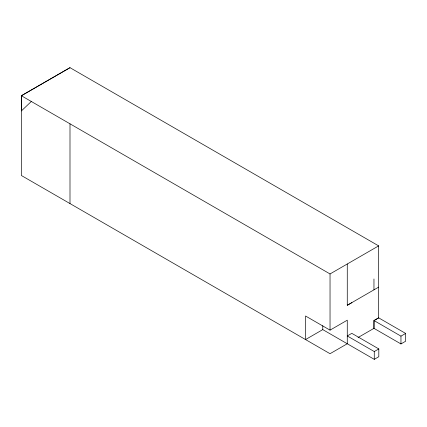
<?xml version="1.0" encoding="UTF-8"?>
<svg xmlns="http://www.w3.org/2000/svg" width="427" height="427" viewBox="0 0 427 427"><rect width="100%" height="100%" fill="white"/><g stroke="black" fill="none" stroke-linecap="round" stroke-linejoin="round"><path stroke-width="0.64" d="M358.056 337.527L373.961 328.347L400.958 343.932L405.65 341.226L405.65 333.434L378.653 317.843L378.653 245.877L69.996 67.674L21.377 95.744L21.35 110.961L31.31 101.477M378.557 317.939L374.02 320.56L373.961 328.347L373.961 320.554L378.653 317.843M378.808 348.928L374.271 351.549L347.268 335.964L351.811 333.343L378.808 348.928L378.808 356.721L374.271 359.342L322.775 329.612L305.535 339.561L305.535 315.996L330.034 330.14L347.268 320.186L347.268 343.756L330.034 353.705L21.377 175.508L21.377 95.744L69.996 67.674M21.377 95.744L330.034 273.947L378.653 245.877M347.268 305.273L378.653 287.125M374.02 320.56L400.958 336.14L405.65 333.434M400.958 336.14L400.958 343.932M374.271 351.549L374.271 359.342M373.961 278.97L373.961 289.832M351.917 302.636L347.268 305.268L347.268 263.993M330.034 273.947L330.034 330.14M322.775 325.684L322.775 329.612M69.996 123.814L69.996 203.578"/></g></svg>
